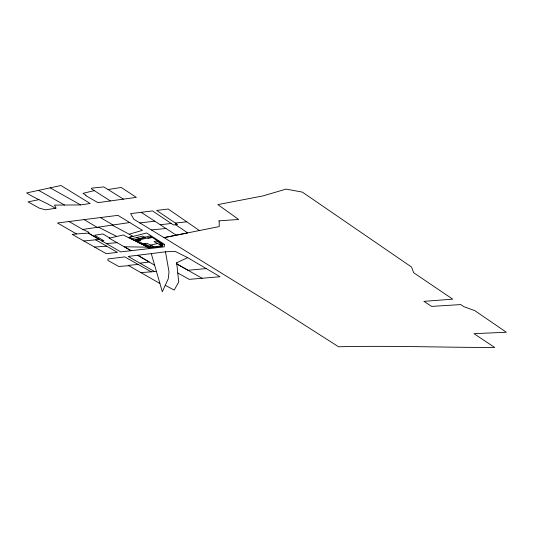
<?xml version="1.0" encoding="UTF-8"?>
<svg xmlns="http://www.w3.org/2000/svg" width="533" height="533" viewBox="0 0 533 533"><rect width="100%" height="100%" fill="white"/><g stroke="black" fill="none" stroke-linecap="round" stroke-linejoin="round"><path stroke-width="0.8" d="M147.181 247.165L149.84 248.525L120.731 251.896L88.858 233.367L88.858 232.248L82.768 229.456L69.004 221.515L57.497 222.981L76.532 233.96L88.964 233.048M151.285 253.615L165.483 251.803L169.014 271.883L168.215 278.872L162.312 291.751L151.285 253.615L128.193 256.42L154.59 271.583L156.542 271.464M206.138 268.579L188.002 270.284L176.816 263.935L176.696 262.736L187.676 257.652L220.056 276.734L189.215 279.359L177.736 272.976M82.768 229.456L112.183 225.106L129.166 234.214L142.511 230.356L117.92 215.352L69.004 221.515M128.42 237.591L147.821 247.179L124.216 246.766L131.158 250.71L109.205 238.211L123.236 234.96L128.42 237.591L133.023 236.306L129.166 234.214M94.254 190.607L83.028 193.346L86.086 195.238L85.726 195.604L97.959 202.653L136.328 197.363L121.178 187.456L108.052 189.521L103.788 186.916L91.769 188.136L91.303 188.715L110.351 200.928M109.205 238.211L109.751 238.078L102.876 233.94L94.541 235.293L103.862 240.736L101.923 240.963M131.464 238.797L142.671 236.086L145.416 237.505L134.183 240.19M136.828 240.503L151.545 237.005M137.687 240.943L140.832 240.203L139.966 239.757M152.305 237.485L148.387 238.411L147.521 237.965M142.264 244.314L146.921 243.248L154.51 247.152L161.659 245.573L154.03 241.616L156.436 241.063L163.145 244.554L160.726 245.087M150.533 245.107L157.661 243.494M148.407 246.433L151.565 245.72L154.383 247.165M161.666 243.461L159.18 244.014L162.652 245.82M148.907 247.712L153.584 246.672M38.902 199.648L28.029 201.894L39.322 208.163L45.492 209.809L56.118 208.196L54.479 205.098L80.636 204.925L90.164 203.499L60.969 185.511L26.65 192.933C35.891 198.942 46.244 202.387 55.365 208.316M175.544 224.739L187.736 232.888L164.031 237.645L133.83 219.236L130.625 213.613L152.551 210.915L173.425 224.926L177.562 224.566L156.695 210.442L168.201 209.016L199.415 230.542L219.216 226.598L219.216 221.282L218.73 220.849L238.664 219.469L217.864 204.599L262.696 195.984L286.068 189.108L302.324 192.093L411.536 267.04L413.655 272.723L452.744 299.166L423.882 301.345L431.637 306.402L460.745 304.583L463.77 306.635L474.836 310.652L506.35 332.252L473.984 333.665L494.737 347.489C442.663 347.483 390.602 345.531 338.535 346.77L275.748 306.628L164.031 237.645L199.415 230.542M112.183 225.106L129.919 222.521M140.046 263.169L149.193 261.983L137.807 255.3L154.597 265.161M139.919 222.921L154.783 221.182L176.263 235.186M160.2 224.746L171.266 223.474M175.33 223.047L186.723 221.828M76.532 233.96L72.142 234.353L83.828 240.989L99.318 239.444L88.858 233.367M151.405 229.916L166.003 228.497M154.59 271.583L151.232 271.83L138.154 264.441L128.193 265.387L159.913 283.449M106.334 243.534L117.073 242.695M140.879 272.61L151.232 271.83M128.766 265.714L118.719 266.453L107.913 260.45L107.966 258.965L124.755 256.873L138.154 264.441M94.541 247.052L106.7 246.186L117.46 252.402L106.2 253.635L83.828 240.989M165.483 251.803L175.064 251.336L187.676 257.652M98.398 227.158L116.674 236.399M144.583 243.781L151.239 247.192M137.021 237.451L139.746 238.857M165.243 285.288L174.198 290.085L178.722 282.017L176.696 262.736M50.122 187.809L80.636 204.925M176.816 263.935L202.074 278.259M38.563 190.308L64.5 205.038M95.687 239.817L106.7 246.186M100.437 217.577L112.983 224.959M84.067 219.589L97.139 227.331M108.052 189.521L123.416 199.162M141.185 212.327L154.783 221.182M162.658 244.087L162.652 246.193L150.692 247.598L135.009 239.57L149.953 235.992L162.658 244.087M164.311 244.294L164.291 246.852L150.393 248.471L128.873 237.471L146.602 232.988L164.311 244.294"/></g></svg>
